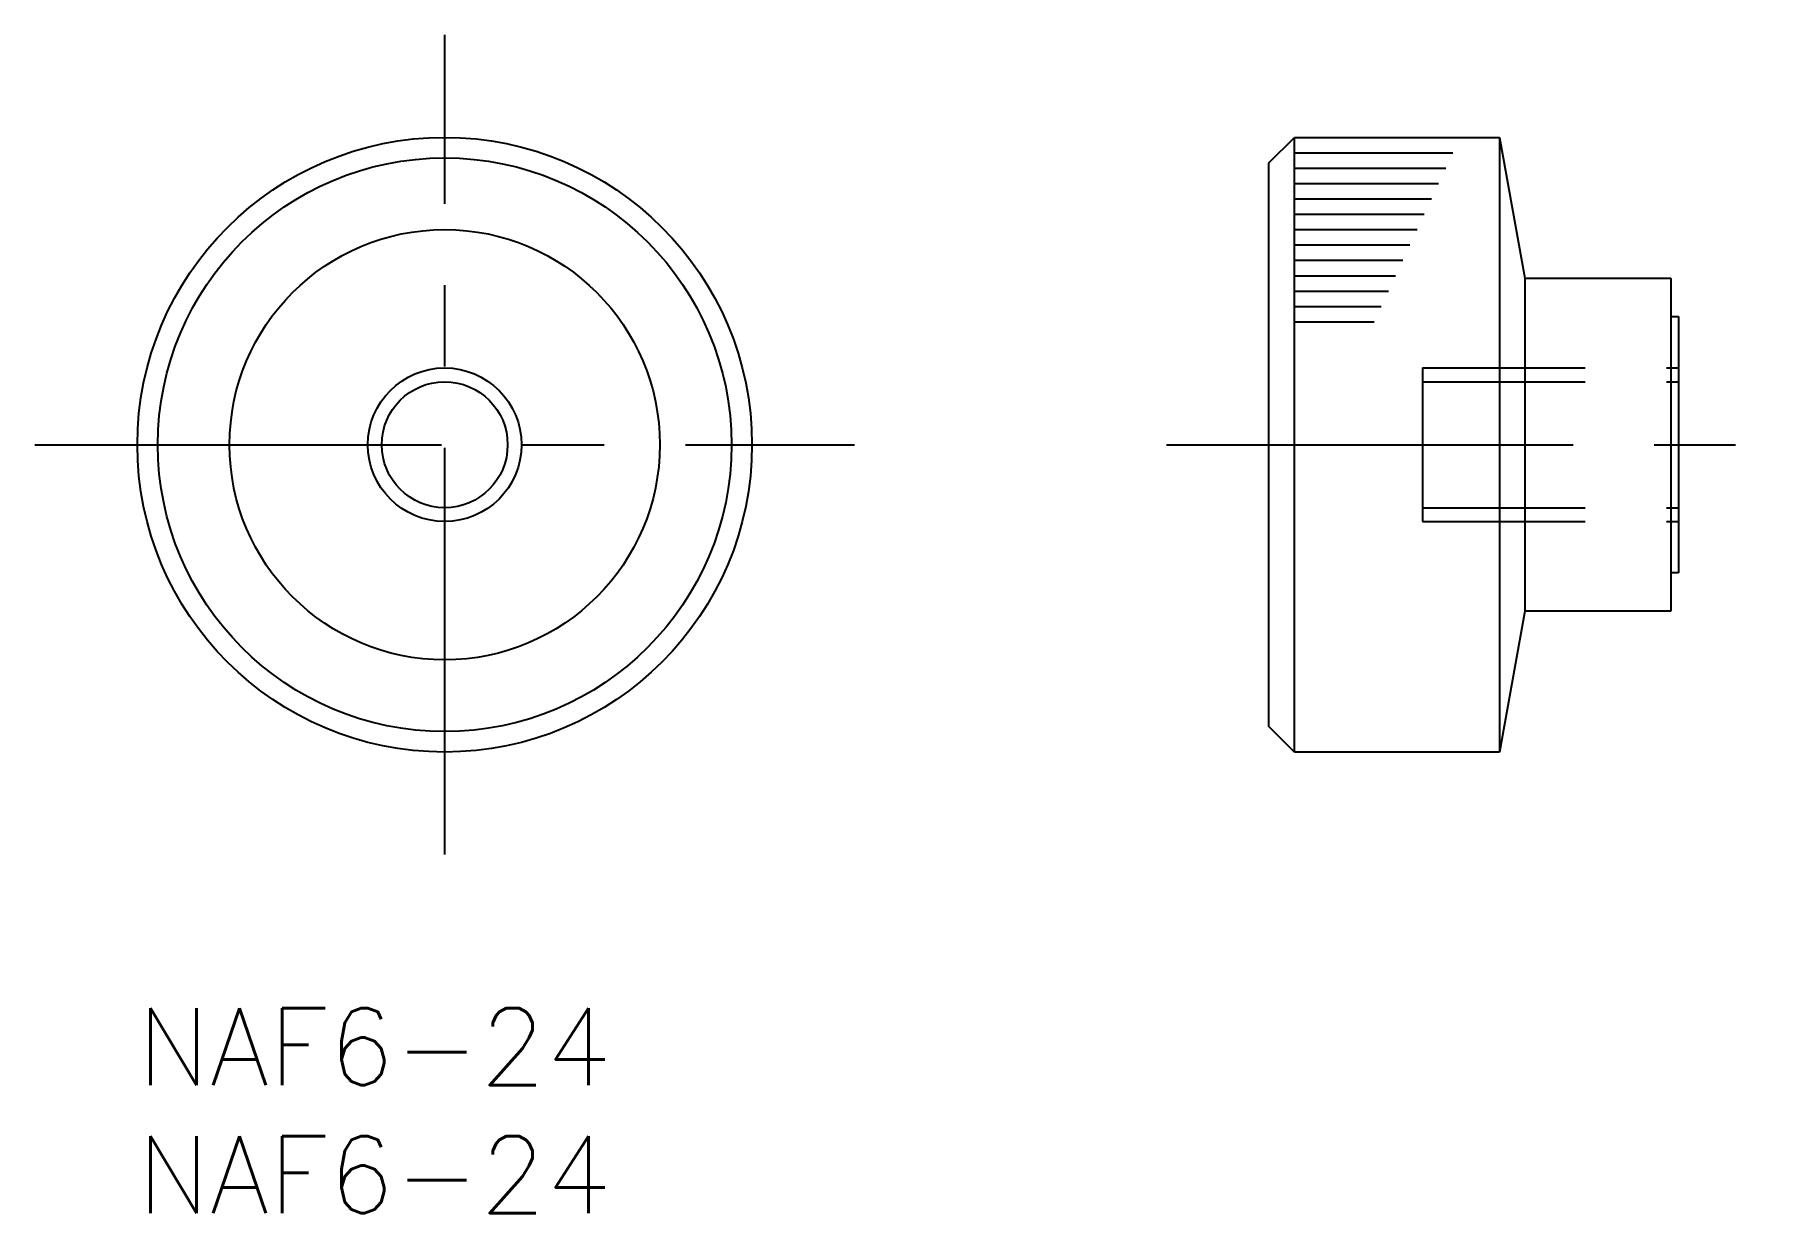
# Model space of a CAD drawing. Extents: x -4 to 64.2, y -8 to 38.
import ezdxf

# ---------------------------------------------------------------- set-up
doc = ezdxf.new("R2010")
doc.units = 0
doc.header["$LTSCALE"] = 0.5
doc.linetypes.add('CENTER', pattern=[50.8, 31.75, -6.35, 6.35, -6.35])
doc.linetypes.add('DASHED', pattern=[19.05, 12.7, -6.35])
for name, color, linetype in [('MSM_CENTER', 1, 'CENTER'), ('MSM_CONTINUOUS', 7, 'CONTINUOUS'), ('MSM_DASHED', 4, 'DASHED'), ('MSM_NARROW', 5, 'CONTINUOUS'), ('MSM_PART_NUMBER', 7, 'CONTINUOUS')]:
    doc.layers.add(name, color=color, linetype=linetype)
doc.styles.get("Standard").update_dxf_attribs({"font": 'txt.shx', "height": 3, "bigfont": 'bigfont.shx'})

# ---------------------------------------------------------------- blocks, each defined once
blk = doc.blocks.new('*U3')
at = {"layer": 'MSM_PART_NUMBER'}
blk.add_text('NAF6-24', height=3, dxfattribs=at).set_placement((0, -3))
blk = doc.blocks.new('*U4')
at = {"layer": 'MSM_PART_NUMBER'}
blk.add_text('NAF6-24', height=3, dxfattribs=at).set_placement((0, -8))

msp = doc.modelspace()

# ---------------------------------------------------------------- linework, layer by layer
at = {"layer": 'MSM_CENTER'}
for p, q in [((12, 6), (12, 38)), ((-4, 22), (28, 22)), ((40.184, 22), (64.184, 22))]:
    msp.add_line(p, q, dxfattribs=at)
at = {"layer": 'MSM_CONTINUOUS'}
for p, q in [((44.184, 33), (45.184, 34)), ((45.184, 10), (45.184, 34)), ((45.184, 34), (53.184, 34)), ((53.184, 34), (53.184, 10)), ((53.184, 34), (54.184, 28.5)), ((44.184, 11), (44.184, 33)), ((54.184, 28.5), (54.184, 15.5)), ((54.184, 28.5), (59.884, 28.5)), ((59.884, 28.5), (59.884, 15.5)), ((59.884, 27), (60.184, 27)), ((60.184, 27), (60.184, 17)), ((60.184, 17), (59.884, 17)), ((54.184, 15.5), (53.184, 10)), ((59.884, 15.5), (54.184, 15.5)), ((45.184, 10), (44.184, 11)), ((53.184, 10), (45.184, 10))]:
    msp.add_line(p, q, dxfattribs=at)
for radius in [12, 11.2, 8.4, 2.458]:
    msp.add_circle((12, 22), radius, dxfattribs=at)
at = {"layer": 'MSM_DASHED'}
for p, q in [((50.184, 25), (60.184, 25)), ((50.184, 25), (50.184, 19)), ((50.184, 24.458), (60.184, 24.458)), ((50.184, 19.541), (60.184, 19.541)), ((50.184, 19), (60.184, 19))]:
    msp.add_line(p, q, dxfattribs=at)
at = {"layer": 'MSM_NARROW'}
for p, q in [((45.184, 33.4), (51.37, 33.4)), ((45.184, 32.8), (51.09, 32.8)), ((45.184, 32.2), (50.81, 32.2)), ((45.184, 31.6), (50.531, 31.6)), ((45.184, 31), (50.251, 31)), ((45.184, 30.4), (49.971, 30.4)), ((45.184, 29.8), (49.691, 29.8)), ((45.184, 29.2), (49.412, 29.2)), ((45.184, 28.6), (49.132, 28.6)), ((45.184, 28), (48.852, 28)), ((45.184, 27.4), (48.572, 27.4)), ((45.184, 26.8), (48.292, 26.8))]:
    msp.add_line(p, q, dxfattribs=at)
msp.add_circle((12, 22), 3, dxfattribs=at)

# ---------------------------------------------------------------- block references
at = {"layer": 'MSM_CONTINUOUS'}
for name in ['*U3', '*U4']:
    msp.add_blockref(name, (0, 0), dxfattribs=at)

doc.saveas('drawing.dxf')
